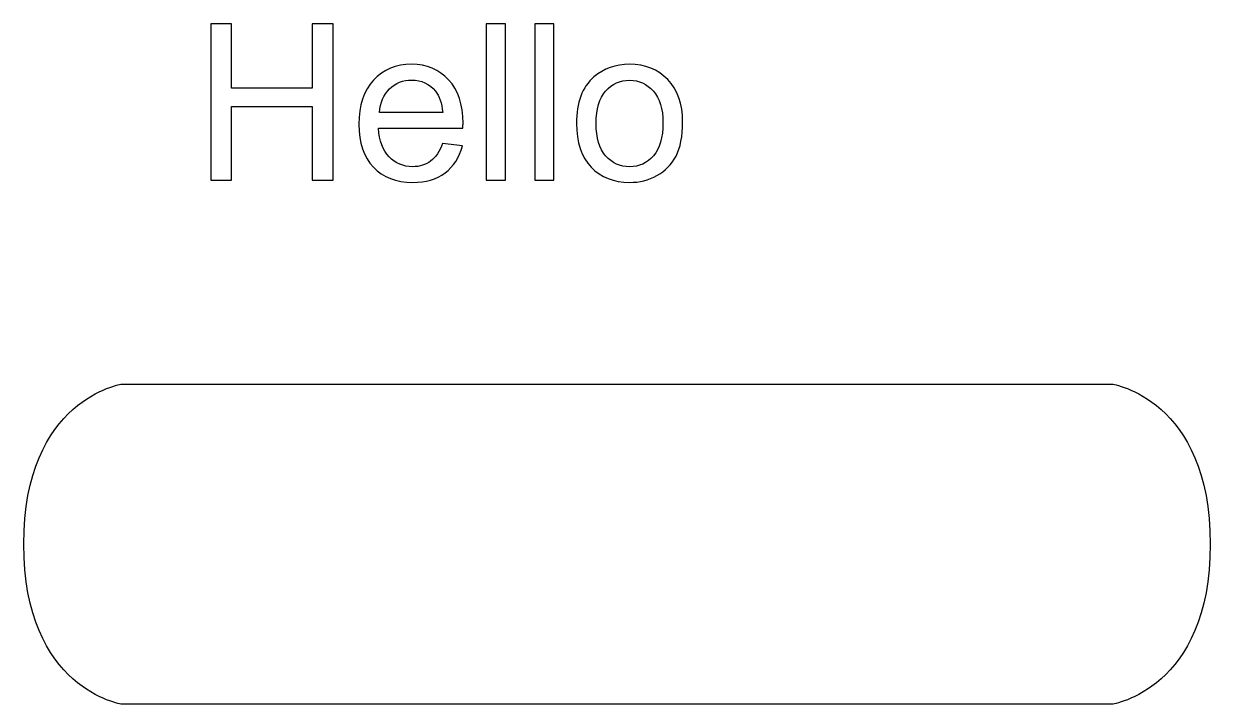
# Model space of a CAD drawing. Header units: centimetres. Extents: x -10.5 to 11.2, y -7.7 to 9.4.
# Drawn here: x 0.74 to 11.21, y -6.55 to -0.55 of the extents above; entities that cross this region are included whole.
import ezdxf

# ---------------------------------------------------------------- set-up
doc = ezdxf.new("R2010")
doc.units = ezdxf.units.CM
doc.header["$MEASUREMENT"] = 0
doc.layers.add('Layer 1', color=7, linetype='Continuous')

msp = doc.modelspace()

# ---------------------------------------------------------------- linework, layer by layer
at = {"layer": 'Layer 1'}
for points, knots in [([(2.38967, -1.92432), (2.38967, -1.92432), (2.38967, -0.54502), (2.38967, -0.54502), (2.38967, -0.54502), (2.38967, -0.54502), (2.57268, -0.54502), (2.57268, -0.54502), (2.57268, -0.54502), (2.57268, -0.54502), (2.57268, -1.11331), (2.57268, -1.11331), (2.57268, -1.11331), (2.57268, -1.11331), (3.28544, -1.11331), (3.28544, -1.11331), (3.28544, -1.11331), (3.28544, -1.11331), (3.28544, -0.54502), (3.28544, -0.54502), (3.28544, -0.54502), (3.28544, -0.54502), (3.46845, -0.54502), (3.46845, -0.54502), (3.46845, -0.54502), (3.46845, -0.54502), (3.46845, -1.92432), (3.46845, -1.92432), (3.46845, -1.92432), (3.46845, -1.92432), (3.28544, -1.92432), (3.28544, -1.92432), (3.28544, -1.92432), (3.28544, -1.92432), (3.28544, -1.27512), (3.28544, -1.27512), (3.28544, -1.27512), (3.28544, -1.27512), (2.57268, -1.27512), (2.57268, -1.27512), (2.57268, -1.27512), (2.57268, -1.27512), (2.57268, -1.92432), (2.57268, -1.92432), (2.57268, -1.92432), (2.57268, -1.92432), (2.38967, -1.92432), (2.38967, -1.92432)], [0, 0, 0, 0, 0.07692308, 0.07692308, 0.07692308, 0.07692308, 0.15384615, 0.15384615, 0.15384615, 0.15384615, 0.23076923, 0.23076923, 0.23076923, 0.23076923, 0.30769231, 0.30769231, 0.30769231, 0.30769231, 0.38461538, 0.38461538, 0.38461538, 0.38461538, 0.46153846, 0.46153846, 0.46153846, 0.46153846, 0.53846154, 0.53846154, 0.53846154, 0.53846154, 0.61538462, 0.61538462, 0.61538462, 0.61538462, 0.69230769, 0.69230769, 0.69230769, 0.69230769, 0.76923077, 0.76923077, 0.76923077, 0.76923077, 0.84615385, 0.84615385, 0.84615385, 0.84615385, 1, 1, 1, 1]), ([(4.8195, -1.92432), (4.8195, -1.92432), (4.8195, -0.54502), (4.8195, -0.54502), (4.8195, -0.54502), (4.8195, -0.54502), (4.98902, -0.54502), (4.98902, -0.54502), (4.98902, -0.54502), (4.98902, -0.54502), (4.98902, -1.92432), (4.98902, -1.92432), (4.98902, -1.92432), (4.98902, -1.92432), (4.8195, -1.92432), (4.8195, -1.92432)], [0, 0, 0, 0, 0.2, 0.2, 0.2, 0.2, 0.4, 0.4, 0.4, 0.4, 0.6, 0.6, 0.6, 0.6, 1, 1, 1, 1]), ([(5.24748, -1.92432), (5.24748, -1.92432), (5.24748, -0.54502), (5.24748, -0.54502), (5.24748, -0.54502), (5.24748, -0.54502), (5.417, -0.54502), (5.417, -0.54502), (5.417, -0.54502), (5.417, -0.54502), (5.417, -1.92432), (5.417, -1.92432), (5.417, -1.92432), (5.417, -1.92432), (5.24748, -1.92432), (5.24748, -1.92432)], [0, 0, 0, 0, 0.2, 0.2, 0.2, 0.2, 0.4, 0.4, 0.4, 0.4, 0.6, 0.6, 0.6, 0.6, 1, 1, 1, 1]), ([(4.4339, -1.60068), (4.4339, -1.60068), (4.6092, -1.6238), (4.6092, -1.6238), (4.6092, -1.6238), (4.58191, -1.72558), (4.53086, -1.80488), (4.45637, -1.86107), (4.45637, -1.86107), (4.38189, -1.91726), (4.28685, -1.94551), (4.17094, -1.94551), (4.17094, -1.94551), (4.02518, -1.94551), (3.9096, -1.90056), (3.82419, -1.81066), (3.82419, -1.81066), (3.73879, -1.72108), (3.69609, -1.59491), (3.69609, -1.43277), (3.69609, -1.43277), (3.69609, -1.26517), (3.73911, -1.13482), (3.82548, -1.04235), (3.82548, -1.04235), (3.91184, -0.94956), (4.0239, -0.90333), (4.16163, -0.90333), (4.16163, -0.90333), (4.29488, -0.90333), (4.40372, -0.9486), (4.48816, -1.03946), (4.48816, -1.03946), (4.5726, -1.13032), (4.61498, -1.25811), (4.61498, -1.42281), (4.61498, -1.42281), (4.61498, -1.43277), (4.61466, -1.44786), (4.61402, -1.46776), (4.61402, -1.46776), (4.61402, -1.46776), (3.86946, -1.46776), (3.86946, -1.46776), (3.86946, -1.46776), (3.87588, -1.57725), (3.90671, -1.66137), (3.96257, -1.71948), (3.96257, -1.71948), (4.01812, -1.77759), (4.08779, -1.80681), (4.17094, -1.80681), (4.17094, -1.80681), (4.23291, -1.80681), (4.28589, -1.79044), (4.32955, -1.75769), (4.32955, -1.75769), (4.37354, -1.72494), (4.40821, -1.6726), (4.4339, -1.60068)], [0, 0, 0, 0, 0.0625, 0.0625, 0.0625, 0.0625, 0.125, 0.125, 0.125, 0.125, 0.1875, 0.1875, 0.1875, 0.1875, 0.25, 0.25, 0.25, 0.25, 0.3125, 0.3125, 0.3125, 0.3125, 0.375, 0.375, 0.375, 0.375, 0.4375, 0.4375, 0.4375, 0.4375, 0.5, 0.5, 0.5, 0.5, 0.5625, 0.5625, 0.5625, 0.5625, 0.625, 0.625, 0.625, 0.625, 0.6875, 0.6875, 0.6875, 0.6875, 0.75, 0.75, 0.75, 0.75, 0.8125, 0.8125, 0.8125, 0.8125, 0.875, 0.875, 0.875, 0.875, 1, 1, 1, 1]), ([(5.61574, -1.42442), (5.61574, -1.23981), (5.66711, -1.10303), (5.77017, -1.0141), (5.77017, -1.0141), (5.8559, -0.94025), (5.96089, -0.90333), (6.0845, -0.90333), (6.0845, -0.90333), (6.22159, -0.90333), (6.33397, -0.94828), (6.4213, -1.03818), (6.4213, -1.03818), (6.50831, -1.12775), (6.55197, -1.25201), (6.55197, -1.41029), (6.55197, -1.41029), (6.55197, -1.53872), (6.53271, -1.63953), (6.49418, -1.71306), (6.49418, -1.71306), (6.45565, -1.78658), (6.39946, -1.84373), (6.32562, -1.88451), (6.32562, -1.88451), (6.2521, -1.92528), (6.17151, -1.94551), (6.0845, -1.94551), (6.0845, -1.94551), (5.94451, -1.94551), (5.8315, -1.90088), (5.74513, -1.8113), (5.74513, -1.8113), (5.65876, -1.72173), (5.61574, -1.59266), (5.61574, -1.42442)], [0, 0, 0, 0, 0.1, 0.1, 0.1, 0.1, 0.2, 0.2, 0.2, 0.2, 0.3, 0.3, 0.3, 0.3, 0.4, 0.4, 0.4, 0.4, 0.5, 0.5, 0.5, 0.5, 0.6, 0.6, 0.6, 0.6, 0.7, 0.7, 0.7, 0.7, 0.8, 0.8, 0.8, 0.8, 1, 1, 1, 1]), ([(3.87909, -1.32906), (3.87909, -1.32906), (4.43582, -1.32906), (4.43582, -1.32906), (4.43582, -1.32906), (4.42844, -1.24494), (4.40693, -1.18201), (4.37193, -1.13995), (4.37193, -1.13995), (4.31831, -1.07478), (4.24832, -1.04203), (4.1626, -1.04203), (4.1626, -1.04203), (4.0849, -1.04203), (4.01972, -1.06804), (3.96675, -1.12005), (3.96675, -1.12005), (3.91409, -1.17206), (3.88487, -1.24173), (3.87909, -1.32906)], [0, 0, 0, 0, 0.16666667, 0.16666667, 0.16666667, 0.16666667, 0.33333333, 0.33333333, 0.33333333, 0.33333333, 0.5, 0.5, 0.5, 0.5, 0.66666667, 0.66666667, 0.66666667, 0.66666667, 1, 1, 1, 1]), ([(5.78912, -1.42474), (5.78912, -1.55252), (5.81705, -1.6482), (5.87292, -1.71145), (5.87292, -1.71145), (5.9291, -1.77502), (5.99942, -1.80681), (6.0845, -1.80681), (6.0845, -1.80681), (6.16862, -1.80681), (6.23861, -1.77502), (6.2948, -1.71113), (6.2948, -1.71113), (6.35066, -1.64724), (6.3786, -1.54996), (6.3786, -1.41928), (6.3786, -1.41928), (6.3786, -1.29599), (6.35034, -1.20256), (6.29416, -1.13931), (6.29416, -1.13931), (6.23797, -1.07574), (6.16798, -1.04396), (6.0845, -1.04396), (6.0845, -1.04396), (5.99942, -1.04396), (5.9291, -1.07542), (5.87292, -1.13867), (5.87292, -1.13867), (5.81705, -1.20192), (5.78912, -1.29728), (5.78912, -1.42474)], [0, 0, 0, 0, 0.11111111, 0.11111111, 0.11111111, 0.11111111, 0.22222222, 0.22222222, 0.22222222, 0.22222222, 0.33333333, 0.33333333, 0.33333333, 0.33333333, 0.44444444, 0.44444444, 0.44444444, 0.44444444, 0.55555556, 0.55555556, 0.55555556, 0.55555556, 0.66666667, 0.66666667, 0.66666667, 0.66666667, 0.77777778, 0.77777778, 0.77777778, 0.77777778, 1, 1, 1, 1]), ([(10.33984, -6.55018), (10.33984, -6.55018), (11.20675, -6.42175), (11.20675, -5.13746), (11.20675, -5.13746), (11.20675, -3.85317), (10.33984, -3.72474), (10.33984, -3.72474), (10.33984, -3.72474), (10.33984, -3.72474), (1.60679, -3.72475), (1.60679, -3.72475), (1.60679, -3.72475), (1.60679, -3.72475), (0.73988, -3.85318), (0.73988, -5.13747), (0.73988, -5.13747), (0.73988, -6.42176), (1.60679, -6.55019), (1.60679, -6.55019), (1.60679, -6.55019), (1.60679, -6.55019), (10.33984, -6.55018), (10.33984, -6.55018)], [0, 0, 0, 0, 0.14285714, 0.14285714, 0.14285714, 0.14285714, 0.28571429, 0.28571429, 0.28571429, 0.28571429, 0.42857143, 0.42857143, 0.42857143, 0.42857143, 0.57142857, 0.57142857, 0.57142857, 0.57142857, 0.71428571, 0.71428571, 0.71428571, 0.71428571, 1, 1, 1, 1])]:
    msp.add_open_spline(points, degree=3, knots=knots, dxfattribs=at)

doc.saveas('drawing.dxf')
